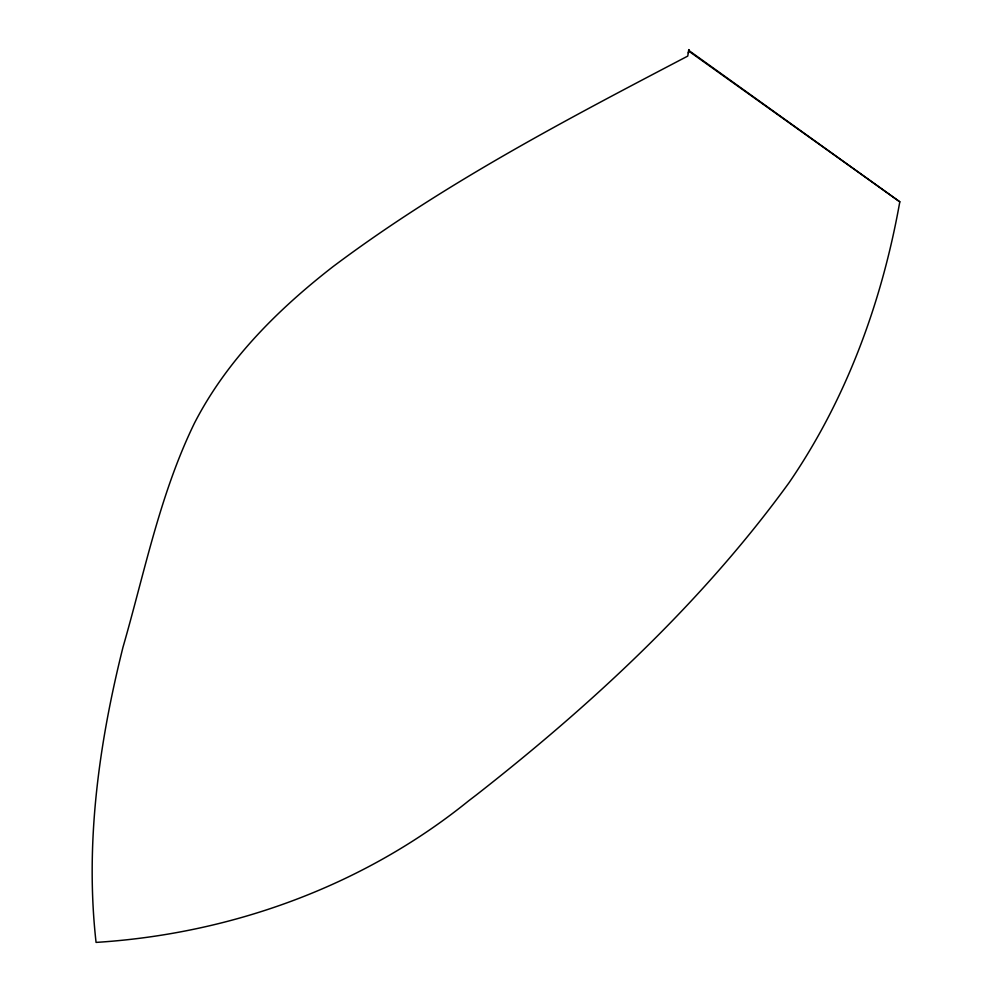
<?xml version="1.0" encoding="UTF-8"?>
<svg xmlns="http://www.w3.org/2000/svg" width="992" height="992" viewBox="0 0 992 992"><rect width="100%" height="100%" fill="white"/><g stroke="black" fill="none" stroke-linecap="round" stroke-linejoin="round"><path stroke-width="1.49" d="M688.262 52.849L689.279 50.381M899.806 201.822C882.049 301.593 846.585 398.834 789.049 482.72C702.2 602.355 592.497 703.998 476.47 794.852L468.708 800.78C363.27 886.166 230.975 933.918 96.063 942.4C84.903 843.324 98.964 743.405 122.983 647.218C144.696 572.012 159.96 493.954 194.457 423.15C226.709 360.319 277.797 309.516 333.076 266.588C443.337 183.892 565.986 119.846 687.754 56.085L688.795 49.6L689.787 51.162L899.806 201.822L688.56 50.964"/></g></svg>
